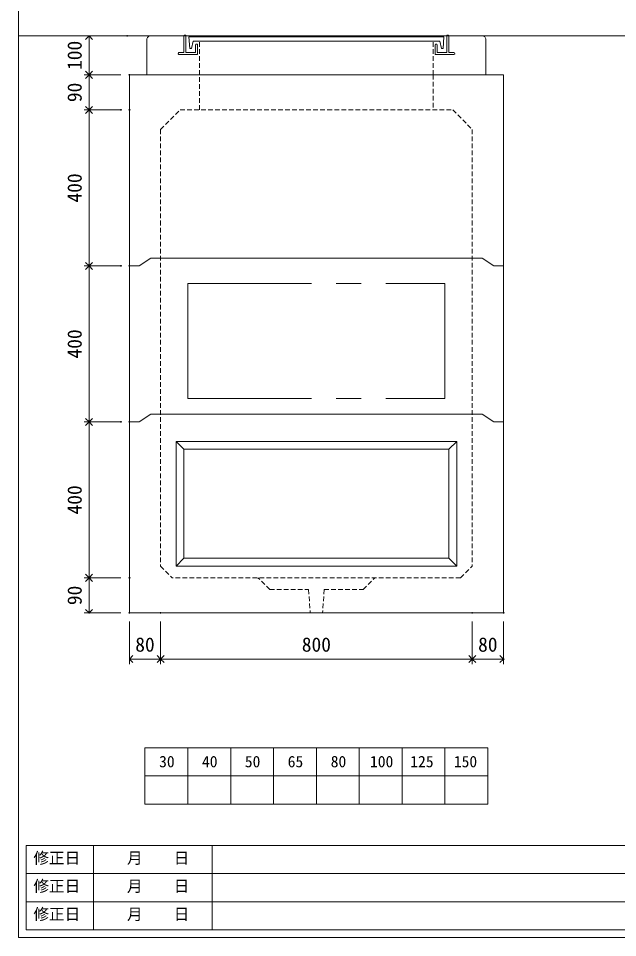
# Model space of a CAD drawing. Units: millimetres, scale not verified. Extents: x -4890 to 18490, y -2269 to 2269.
# Drawn here: x -1230 to 308, y -2006 to 351 of the extents above; entities that cross this region are included whole.
import ezdxf
from ezdxf.enums import TextEntityAlignment as Align

# ---------------------------------------------------------------- set-up
doc = ezdxf.new("R2010")
doc.units = ezdxf.units.MM
doc.header["$LTSCALE"] = 10
doc.header["$PDMODE"] = 32
doc.header["$PDSIZE"] = 2
doc.linetypes.add('DASHED1', pattern=[1.8, 1.2, -0.6])
doc.linetypes.add('USER2', pattern=[50.8, 31.75, -6.35, 6.35, -6.35])
doc.layers.add('0-1_Defpoints', color=7, linetype='Continuous')
for name, color, linetype, lineweight in [('0-2_waku', 7, 'Continuous', 18), ('0-3_gaikei', 7, 'Continuous', 18), ('0-4_kakure', 7, 'DASHED1', 5), ('0-5_sunpou', 7, 'Continuous', 5), ('0-9_uchigawa', 6, 'Continuous', 18), ('0-B_futa', 3, 'Continuous', 18), ('0-C_GL', 4, 'Continuous', 18), ('0-E_文字１', 7, 'Continuous', 18), ('1-3_uchigawa2', 6, 'USER2', 18)]:
    doc.layers.add(name, color=color, linetype=linetype, lineweight=lineweight)
doc.styles.add('ＭＳ ゴシック', font='')
doc.styles.get('ＭＳ ゴシック').set_extended_font_data('MS Gothic')

# ---------------------------------------------------------------- blocks, each defined once
blk = doc.blocks.new('_Open90')
at = {"layer": '0-5_sunpou'}
blk.add_line((0, 0), (-1, 0), dxfattribs=at)
blk.add_lwpolyline([(-0.5, 0.5), (0, 0), (-0.5, -0.5)], dxfattribs=at)
blk = doc.blocks.new('D44')
at = {"layer": '0-1_Defpoints'}
for p in [(502.32, 1552.03), (398.83, 1152.03), (502.32, 1152.03)]:
    blk.add_point(p, dxfattribs=at)
at = {"layer": '0-5_sunpou'}
for p, q in [((480.32, 1552.03), (385.83, 1552.03)), ((398.83, 1534.03), (398.83, 1170.03)), ((480.32, 1152.03), (385.83, 1152.03))]:
    blk.add_line(p, q, dxfattribs=at)
at = {"layer": '0-5_sunpou', "xscale": 18, "yscale": 18}
for p, rotation in [((398.83, 1552.03), 90), ((398.83, 1152.03), 270)]:
    blk.add_blockref('_Open90', p, dxfattribs=dict(at, rotation=rotation))
at = {"layer": '0-5_sunpou', "style": 'ＭＳ ゴシック'}
blk.add_text('400', height=36.66, rotation=90, dxfattribs=at).set_placement((390.83, 1314.53), align=Align.BOTTOM_LEFT)
blk = doc.blocks.new('D45')
at = {"layer": '0-1_Defpoints'}
for p in [(502.32, 1152.03), (398.83, 1062.03), (502.32, 1062.03)]:
    blk.add_point(p, dxfattribs=at)
at = {"layer": '0-5_sunpou'}
for p, q in [((480.32, 1152.03), (385.83, 1152.03)), ((398.83, 1134.03), (398.83, 1080.03)), ((480.32, 1062.03), (385.83, 1062.03))]:
    blk.add_line(p, q, dxfattribs=at)
at = {"layer": '0-5_sunpou', "xscale": 18, "yscale": 18}
for p, rotation in [((398.83, 1152.03), 90), ((398.83, 1062.03), 270)]:
    blk.add_blockref('_Open90', p, dxfattribs=dict(at, rotation=rotation))
at = {"layer": '0-5_sunpou', "style": 'ＭＳ ゴシック'}
blk.add_text('90', height=36.66, rotation=90, dxfattribs=at).set_placement((390.83, 1082.03), align=Align.BOTTOM_LEFT)
blk = doc.blocks.new('D46')
at = {"layer": '0-1_Defpoints'}
for p in [(502.32, 1062.03), (582.32, 1062.03), (582.32, 943.64)]:
    blk.add_point(p, dxfattribs=at)
at = {"layer": '0-5_sunpou'}
for p, q in [((502.32, 1040.03), (502.32, 930.64)), ((582.32, 1040.03), (582.32, 930.64)), ((520.32, 943.64), (564.32, 943.64))]:
    blk.add_line(p, q, dxfattribs=at)
at = {"layer": '0-5_sunpou', "xscale": 18, "yscale": 18, "rotation": 180}
blk.add_blockref('_Open90', (502.32, 943.64), dxfattribs=at)
at = {"layer": '0-5_sunpou', "xscale": 18, "yscale": 18}
blk.add_blockref('_Open90', (582.32, 943.64), dxfattribs=at)
at = {"layer": '0-5_sunpou', "style": 'ＭＳ ゴシック'}
blk.add_text('80', height=36.66, dxfattribs=at).set_placement((517.32, 951.64), align=Align.BOTTOM_LEFT)
blk = doc.blocks.new('D47')
at = {"layer": '0-1_Defpoints'}
for p in [(582.32, 1062.03), (1382.32, 1062.03), (1382.32, 943.64)]:
    blk.add_point(p, dxfattribs=at)
at = {"layer": '0-5_sunpou'}
for p, q in [((582.32, 1040.03), (582.32, 930.64)), ((1382.32, 1040.03), (1382.32, 930.64)), ((600.32, 943.64), (1364.32, 943.64))]:
    blk.add_line(p, q, dxfattribs=at)
at = {"layer": '0-5_sunpou', "xscale": 18, "yscale": 18, "rotation": 180}
blk.add_blockref('_Open90', (582.32, 943.64), dxfattribs=at)
at = {"layer": '0-5_sunpou', "xscale": 18, "yscale": 18}
blk.add_blockref('_Open90', (1382.32, 943.64), dxfattribs=at)
at = {"layer": '0-5_sunpou', "style": 'ＭＳ ゴシック'}
blk.add_text('800', height=36.66, dxfattribs=at).set_placement((944.82, 951.64), align=Align.BOTTOM_LEFT)
blk = doc.blocks.new('D48')
at = {"layer": '0-1_Defpoints'}
for p in [(1382.32, 1062.03), (1462.32, 1062.03), (1462.32, 943.64)]:
    blk.add_point(p, dxfattribs=at)
at = {"layer": '0-5_sunpou'}
for p, q in [((1382.32, 1040.03), (1382.32, 930.64)), ((1462.32, 1040.03), (1462.32, 930.64)), ((1400.32, 943.64), (1444.32, 943.64))]:
    blk.add_line(p, q, dxfattribs=at)
at = {"layer": '0-5_sunpou', "xscale": 18, "yscale": 18, "rotation": 180}
blk.add_blockref('_Open90', (1382.32, 943.64), dxfattribs=at)
at = {"layer": '0-5_sunpou', "xscale": 18, "yscale": 18}
blk.add_blockref('_Open90', (1462.32, 943.64), dxfattribs=at)
at = {"layer": '0-5_sunpou', "style": 'ＭＳ ゴシック'}
blk.add_text('80', height=36.66, dxfattribs=at).set_placement((1397.32, 951.64), align=Align.BOTTOM_LEFT)
blk = doc.blocks.new('D49')
at = {"layer": '0-1_Defpoints'}
for p in [(496.77, 2542.03), (398.83, 2442.03), (502.32, 2442.03)]:
    blk.add_point(p, dxfattribs=at)
at = {"layer": '0-5_sunpou'}
for p, q in [((474.77, 2542.03), (385.83, 2542.03)), ((398.83, 2524.03), (398.83, 2460.03)), ((480.32, 2442.03), (385.83, 2442.03))]:
    blk.add_line(p, q, dxfattribs=at)
at = {"layer": '0-5_sunpou', "xscale": 18, "yscale": 18}
for p, rotation in [((398.83, 2542.03), 90), ((398.83, 2442.03), 270)]:
    blk.add_blockref('_Open90', p, dxfattribs=dict(at, rotation=rotation))
at = {"layer": '0-5_sunpou', "style": 'ＭＳ ゴシック'}
blk.add_text('100', height=36.66, rotation=90, dxfattribs=at).set_placement((390.83, 2454.53), align=Align.BOTTOM_LEFT)
blk = doc.blocks.new('D50')
at = {"layer": '0-1_Defpoints'}
for p in [(502.32, 2442.03), (398.83, 2352.03), (502.32, 2352.03)]:
    blk.add_point(p, dxfattribs=at)
at = {"layer": '0-5_sunpou'}
for p, q in [((480.32, 2442.03), (385.83, 2442.03)), ((398.83, 2424.03), (398.83, 2370.03)), ((480.32, 2352.03), (385.83, 2352.03))]:
    blk.add_line(p, q, dxfattribs=at)
at = {"layer": '0-5_sunpou', "xscale": 18, "yscale": 18}
for p, rotation in [((398.83, 2442.03), 90), ((398.83, 2352.03), 270)]:
    blk.add_blockref('_Open90', p, dxfattribs=dict(at, rotation=rotation))
at = {"layer": '0-5_sunpou', "style": 'ＭＳ ゴシック'}
blk.add_text('90', height=36.66, rotation=90, dxfattribs=at).set_placement((390.83, 2372.03), align=Align.BOTTOM_LEFT)
blk = doc.blocks.new('D51')
at = {"layer": '0-1_Defpoints'}
for p in [(480.32, 2352.03), (398.83, 1952.03), (502.32, 1952.03)]:
    blk.add_point(p, dxfattribs=at)
at = {"layer": '0-5_sunpou'}
for p, q in [((458.32, 2352.03), (385.83, 2352.03)), ((398.83, 2334.03), (398.83, 1970.03)), ((480.32, 1952.03), (385.83, 1952.03))]:
    blk.add_line(p, q, dxfattribs=at)
at = {"layer": '0-5_sunpou', "xscale": 18, "yscale": 18}
for p, rotation in [((398.83, 2352.03), 90), ((398.83, 1952.03), 270)]:
    blk.add_blockref('_Open90', p, dxfattribs=dict(at, rotation=rotation))
at = {"layer": '0-5_sunpou', "style": 'ＭＳ ゴシック'}
blk.add_text('400', height=36.66, rotation=90, dxfattribs=at).set_placement((390.83, 2114.53), align=Align.BOTTOM_LEFT)
blk = doc.blocks.new('D66')
at = {"layer": '0-1_Defpoints'}
for p in [(480.32, 1952.03), (398.83, 1552.03), (480.32, 1552.03)]:
    blk.add_point(p, dxfattribs=at)
at = {"layer": '0-5_sunpou'}
for p, q in [((458.32, 1952.03), (385.83, 1952.03)), ((398.83, 1934.03), (398.83, 1570.03)), ((458.32, 1552.03), (385.83, 1552.03))]:
    blk.add_line(p, q, dxfattribs=at)
at = {"layer": '0-5_sunpou', "xscale": 18, "yscale": 18}
for p, rotation in [((398.83, 1952.03), 90), ((398.83, 1552.03), 270)]:
    blk.add_blockref('_Open90', p, dxfattribs=dict(at, rotation=rotation))
at = {"layer": '0-5_sunpou', "style": 'ＭＳ ゴシック'}
blk.add_text('400', height=36.66, rotation=90, dxfattribs=at).set_placement((390.83, 1714.53), align=Align.BOTTOM_LEFT)
blk = doc.blocks.new('D70')
at = {"layer": '0-1_Defpoints'}
for p in [(502.32, 1552.03), (398.83, 1152.03), (502.32, 1152.03)]:
    blk.add_point(p, dxfattribs=at)
at = {"layer": '0-5_sunpou'}
for p, q in [((480.32, 1552.03), (385.83, 1552.03)), ((398.83, 1534.03), (398.83, 1170.03)), ((480.32, 1152.03), (385.83, 1152.03))]:
    blk.add_line(p, q, dxfattribs=at)
at = {"layer": '0-5_sunpou', "xscale": 18, "yscale": 18}
for p, rotation in [((398.83, 1552.03), 90), ((398.83, 1152.03), 270)]:
    blk.add_blockref('_Open90', p, dxfattribs=dict(at, rotation=rotation))
at = {"layer": '0-5_sunpou', "style": 'ＭＳ ゴシック'}
blk.add_text('400', height=36.66, rotation=90, dxfattribs=at).set_placement((390.83, 1314.53), align=Align.BOTTOM_LEFT)

msp = doc.modelspace()

# ---------------------------------------------------------------- linework, layer by layer
at = {"layer": '0-2_waku'}
for p, q in [((-1229.68, 2269.06), (-1229.68, -2005.94)), ((-1229.68, 2269.06), (-1229.68, -2005.94)), ((-904.68, -1519.28), (-24.68, -1519.28)), ((-904.68, -1519.28), (-904.68, -1663.28)), ((-904.68, -1519.28), (-904.68, -1663.28)), ((-904.68, -1519.28), (-904.68, -1663.28)), ((-904.68, -1519.28), (-904.68, -1663.28)), ((-794.68, -1519.28), (-794.68, -1663.28)), ((-684.68, -1519.28), (-684.68, -1663.28)), ((-684.68, -1519.28), (-684.68, -1663.28)), ((-574.68, -1519.28), (-574.68, -1663.28)), ((-464.68, -1519.28), (-464.68, -1663.28)), ((-354.68, -1519.28), (-354.68, -1663.28)), ((-244.68, -1519.28), (-244.68, -1663.28)), ((-134.68, -1519.28), (-134.68, -1663.28)), ((-24.68, -1519.28), (-24.68, -1663.28)), ((-904.68, -1591.28), (-24.68, -1591.28)), ((-904.68, -1663.28), (-24.68, -1663.28)), ((-1209.68, -1769.94), (-1209.68, -1985.94)), ((-1209.68, -1769.94), (818.32, -1769.94)), ((-1037.18, -1769.94), (-1037.18, -1985.94)), ((-732.18, -1769.94), (-732.18, -1985.94)), ((-732.18, -1769.94), (-732.18, -1985.94)), ((-1209.68, -1841.94), (818.32, -1841.94)), ((-1209.68, -1913.94), (530.32, -1913.94)), ((-1209.68, -1985.94), (818.32, -1985.94)), ((-1229.68, -2005.94), (4890.32, -2005.94)), ((-1229.68, -2005.94), (4890.32, -2005.94))]:
    msp.add_line(p, q, dxfattribs=at)
at = {"layer": '0-3_gaikei'}
for p, q in [((-889.68, 306.72), (-804.69, 306.72)), ((-802.69, 308.72), (-799.69, 308.72)), ((-124.68, 306.72), (-39.68, 306.72)), ((-899.68, 206.72), (-899.68, 296.72)), ((-29.68, 206.72), (-29.68, 296.72)), ((-944.68, 206.72), (-944.68, -1173.28)), ((-899.68, 206.72), (-789.68, 206.72)), ((-864.68, 206.72), (-64.68, 206.72)), ((-29.68, 206.72), (-139.68, 206.72)), ((15.32, 206.72), (15.32, -1173.28)), ((-919.68, -283.28), (-889.68, -263.28)), ((-919.68, -283.28), (-889.68, -263.28)), ((-889.68, -263.28), (-39.68, -263.28)), ((-39.68, -263.28), (-9.68, -283.28)), ((-39.68, -263.28), (-9.68, -283.28)), ((-919.68, -283.28), (-944.68, -283.28)), ((-919.68, -283.28), (-944.68, -283.28)), ((-9.68, -283.28), (15.32, -283.28)), ((-9.68, -283.28), (15.32, -283.28)), ((-919.68, -683.28), (-944.68, -683.28)), ((-919.68, -683.28), (-944.68, -683.28)), ((-919.68, -683.28), (-944.68, -683.28)), ((-919.68, -683.28), (-944.68, -683.28)), ((-919.68, -683.28), (-889.68, -663.28)), ((-919.68, -683.28), (-889.68, -663.28)), ((-919.68, -683.28), (-889.68, -663.28)), ((-919.68, -683.28), (-889.68, -663.28)), ((-919.68, -683.28), (-889.68, -663.28)), ((-919.68, -683.28), (-889.68, -663.28)), ((-889.68, -663.28), (-39.68, -663.28)), ((-39.68, -663.28), (-9.68, -683.28)), ((-39.68, -663.28), (-9.68, -683.28)), ((-39.68, -663.28), (-9.68, -683.28)), ((-39.68, -663.28), (-9.68, -683.28)), ((-39.68, -663.28), (-9.68, -683.28)), ((-39.68, -663.28), (-9.68, -683.28)), ((-9.68, -683.28), (15.32, -683.28)), ((-9.68, -683.28), (15.32, -683.28)), ((-9.68, -683.28), (15.32, -683.28)), ((-9.68, -683.28), (15.32, -683.28)), ((15.32, -1173.28), (-944.68, -1173.28)), ((-944.68, -1173.28), (-864.68, -1173.28))]:
    msp.add_line(p, q, dxfattribs=at)
msp.add_lwpolyline([(-814.68, 206.72), (-944.68, 206.72), (15.32, 206.72)], dxfattribs=at)
for centre, radius, start, end in [((-890.26, 297.3), 9.44, 86.47383, 183.52617), ((-802.69, 306.72), 2, 90, 180), ((-39.35, 297.05), 9.68, 358.04251, 91.95749)]:
    msp.add_arc(centre, radius, start, end, dxfattribs=at)
at = {"layer": '0-4_kakure'}
for p, q in [((-764.68, 206.72), (-764.68, 293.22)), ((-164.68, 206.72), (-164.68, 293.22)), ((-764.68, 116.72), (-764.68, 206.72)), ((-164.68, 206.72), (-164.68, 116.72)), ((-864.68, 66.72), (-814.68, 116.72)), ((-814.68, 116.72), (-114.68, 116.72)), ((-814.68, 116.72), (-114.68, 116.72)), ((-814.68, 116.72), (-114.68, 116.72)), ((-114.68, 116.72), (-64.68, 66.72)), ((-864.68, 66.72), (-864.68, -1053.28)), ((-64.68, 66.72), (-64.68, -1053.28)), ((-864.68, -1053.28), (-834.68, -1083.28)), ((-94.68, -1083.28), (-64.68, -1053.28)), ((-94.68, -1083.28), (-834.68, -1083.28)), ((-584.68, -1113.28), (-614.68, -1083.28)), ((-584.68, -1113.28), (-614.68, -1083.28)), ((-344.68, -1113.28), (-314.68, -1083.28)), ((-344.68, -1113.28), (-314.68, -1083.28)), ((-584.68, -1113.28), (-484.68, -1113.28)), ((-584.68, -1113.28), (-484.68, -1113.28)), ((-484.68, -1113.28), (-480.68, -1173.28)), ((-444.68, -1113.28), (-448.68, -1173.28)), ((-444.68, -1113.28), (-344.68, -1113.28))]:
    msp.add_line(p, q, dxfattribs=at)
at = {"layer": '0-9_uchigawa'}
for p, q in [((-824.68, -733.28), (-804.68, -753.28)), ((-824.68, -733.28), (-824.68, -1033.28)), ((-824.68, -733.28), (-104.68, -733.28)), ((-824.68, -733.28), (-824.68, -1053.21)), ((-824.68, -733.28), (-804.68, -753.28)), ((-804.68, -753.28), (-804.68, -1013.28)), ((-804.68, -753.28), (-804.68, -1013.28)), ((-804.68, -753.28), (-804.68, -1013.28)), ((-804.68, -753.28), (-804.68, -1013.28)), ((-804.68, -753.28), (-804.68, -1033.21)), ((-104.68, -733.28), (-124.68, -753.28)), ((-124.68, -1033.21), (-124.68, -753.28)), ((-104.68, -733.28), (-104.68, -1053.21)), ((-824.68, -1053.21), (-804.68, -1033.21)), ((-804.68, -1033.21), (-124.68, -1033.21)), ((-104.68, -1053.21), (-124.68, -1033.21)), ((-824.68, -1053.21), (-104.68, -1053.21)), ((-804.68, -1053.21), (-104.68, -1053.21))]:
    msp.add_line(p, q, dxfattribs=at)
for points in [[(-824.68, -733.28), (-804.68, -753.28), (-804.68, -1013.28)], [(-824.68, -733.28), (-804.68, -753.28), (-124.68, -753.28)]]:
    msp.add_lwpolyline(points, dxfattribs=at)
at = {"layer": '0-B_futa'}
for p, q in [((-804.69, 306.72), (-804.69, 263.72)), ((-799.69, 308.72), (-799.69, 263.72)), ((-129.68, 308.72), (-129.68, 263.72)), ((-129.68, 308.72), (-126.68, 308.72)), ((-124.68, 306.72), (-124.68, 263.72)), ((-791.87, 304.22), (-137.54, 304.22)), ((-791.87, 304.22), (-789.38, 274.22)), ((-781.35, 293.22), (-785.67, 274.22)), ((-781.35, 293.22), (-148.02, 293.22)), ((-774.69, 283.72), (-774.69, 263.72)), ((-772.69, 285.72), (-771.69, 285.72)), ((-769.69, 283.72), (-769.69, 258.72)), ((-159.68, 283.72), (-159.68, 258.72)), ((-156.68, 285.72), (-157.68, 285.72)), ((-154.68, 283.72), (-154.68, 263.72)), ((-148.02, 293.22), (-143.7, 274.22)), ((-137.54, 304.22), (-139.79, 274.22)), ((-819.69, 261.72), (-819.69, 260.72)), ((-817.69, 263.72), (-804.69, 263.72)), ((-799.69, 263.72), (-774.69, 263.72)), ((-789.38, 274.22), (-785.67, 274.22)), ((-129.68, 263.72), (-154.68, 263.72)), ((-139.79, 274.22), (-143.7, 274.22)), ((-111.68, 263.72), (-124.68, 263.72)), ((-109.68, 261.72), (-109.68, 260.72)), ((-769.69, 258.72), (-817.69, 258.72)), ((-159.68, 258.72), (-111.68, 258.72))]:
    msp.add_line(p, q, dxfattribs=at)
for centre, start, end in [((-126.68, 306.72), 0, 90), ((-772.69, 283.72), 90, 180), ((-771.69, 283.72), 0, 90), ((-157.68, 283.72), 90, 180), ((-156.68, 283.72), 0, 90), ((-817.69, 261.72), 90, 180), ((-817.69, 260.72), 180, 270), ((-111.68, 261.72), 0, 90), ((-111.68, 260.72), 270, 0)]:
    msp.add_arc(centre, 2, start, end, dxfattribs=at)
at = {"layer": '0-C_GL'}
msp.add_line((-1229.68, 306.72), (4890.32, 306.72), dxfattribs=at)
at = {"layer": '1-3_uchigawa2'}
for p, q in [((-794.68, -328.28), (-794.68, -623.28)), ((-794.68, -328.28), (-134.68, -328.28)), ((-134.68, -328.28), (-134.68, -623.28)), ((-794.68, -623.28), (-134.68, -623.28))]:
    msp.add_line(p, q, dxfattribs=at)

# ---------------------------------------------------------------- block references
at = {"layer": '0-5_sunpou'}
for name in ['D49', 'D50', 'D51', 'D66', 'D44', 'D70', 'D45', 'D46', 'D47', 'D48']:
    msp.add_blockref(name, (-1447, -2235.31), dxfattribs=at)

# ---------------------------------------------------------------- texts
at = {"layer": '0-E_文字１', "style": 'ＭＳ ゴシック'}
for s, p in [('30', (-868.44, -1577.92)), ('40', (-758.44, -1577.92)), ('50', (-648.44, -1577.92)), ('65', (-538.44, -1577.92)), ('80', (-428.03, -1577.92)), ('100', (-327.15, -1577.92)), ('125', (-223.77, -1577.92)), ('150', (-112, -1577.92)), ('修正日', (-1191.03, -1825.24)), ('\u3000\u3000月\u3000\u3000日', (-1030.88, -1825.24)), ('修正日', (-1191.03, -1897.24)), ('\u3000\u3000月\u3000\u3000日', (-1030.88, -1897.24)), ('修正日', (-1191.03, -1969.24)), ('\u3000\u3000月\u3000\u3000日', (-1030.88, -1969.24))]:
    msp.add_text(s, height=29.33, dxfattribs=at).set_placement(p, align=Align.BOTTOM_LEFT)

doc.saveas('drawing.dxf')
